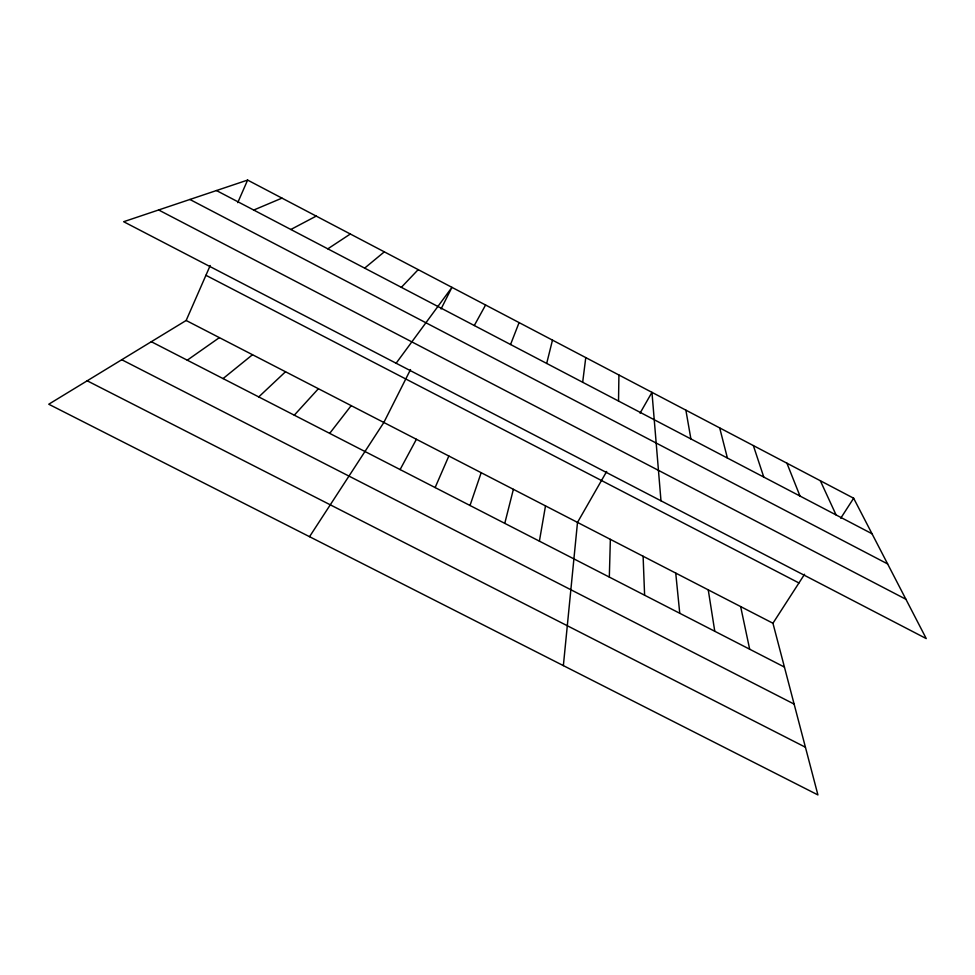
<?xml version="1.0" encoding="UTF-8"?>
<svg xmlns="http://www.w3.org/2000/svg" width="975" height="975" viewBox="0 0 975 975"><rect width="100%" height="100%" fill="white"/><g stroke="black" fill="none" stroke-linecap="round" stroke-linejoin="round"><path stroke-width="1.46" d="M618.528 401.042L618.918 375.009M609.326 577.078L610.362 539.358M563.367 665.62L577.505 522.405L606.669 471.473M582.672 382.273L585.768 357.593M539.394 541.149L545.5 505.891M546.683 363.431L552.484 340.129M504.77 523.356L513.386 489.328M470.011 505.489L481.175 472.704M510.559 344.516L519.09 322.603M435.13 487.561L448.841 456.02M804.558 574.263L772.943 623.244L817.915 794.918L48.75 404.223L186.152 320.482L210.21 265.517M237.742 202.642L247.613 180.082L853.649 498.225L926.25 638.588L123.654 221.715L247.613 180.082M410.512 369.574L383.845 422.492L309.538 536.689M441.053 308.978L451.949 287.357L396.13 363.236M400.103 469.572L416.398 439.286M474.289 325.528L485.587 305.004M640.051 413.156L651.958 392.352L660.989 500.809M840.743 518.225L853.649 498.225M329.684 433.375L351.183 405.637M294.279 415.179L318.398 388.72M401.347 287.332L418.202 269.636M258.741 396.923L285.504 371.755M364.65 268.125L384.321 251.855M223.068 378.58L252.501 354.729M187.261 360.189L219.387 337.63M327.819 248.844L350.33 234.012M290.855 229.491L316.217 216.097M253.732 210.052L281.97 198.12M87.189 380.798L805.411 747.216M121.765 359.726L794.113 704.084M151.32 341.713L784.424 667.071M186.152 320.482L772.943 623.244M205.932 275.291L798.952 582.965M158.632 209.966L905.921 599.272M189.893 199.473L887.64 563.94M216.474 190.552L872.04 533.764M820.341 480.748L836.087 514.946M786.91 463.186L800 496.056M753.358 445.575L763.778 477.092M719.684 427.903L727.411 458.043M740.647 606.584L749.665 649.204M685.876 410.158L690.897 438.933M708.252 589.863L714.773 631.276M675.736 573.093L679.758 613.275M643.11 556.25L644.609 595.213"/></g></svg>
